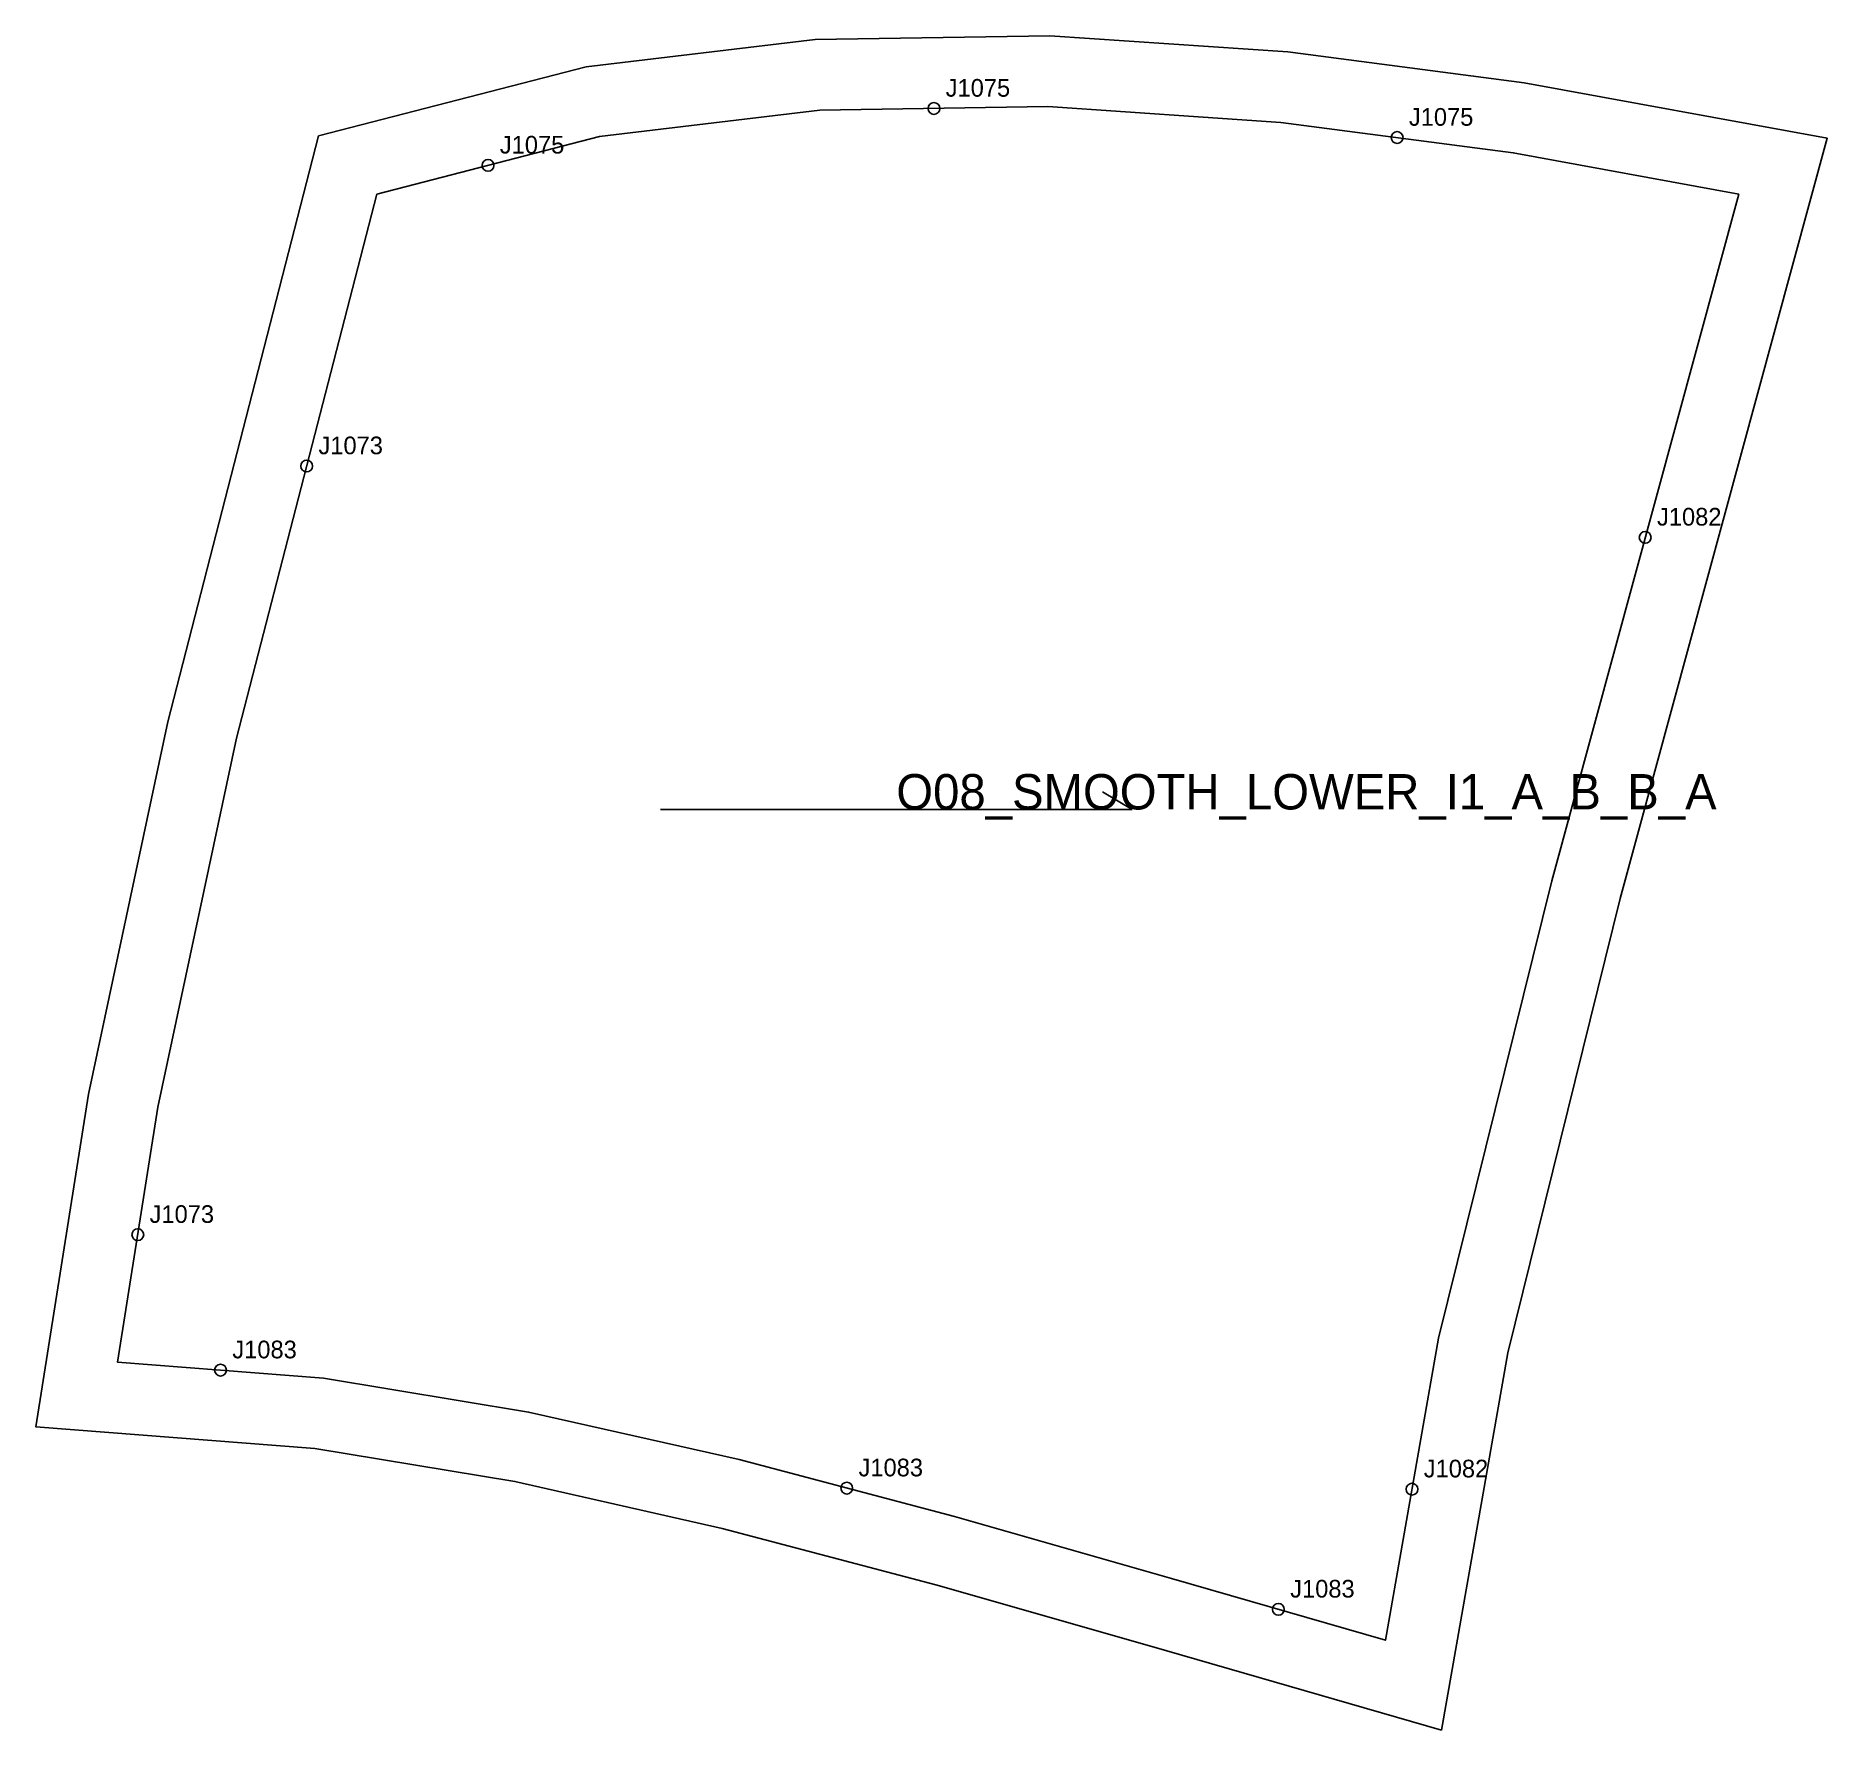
# Model space of a CAD drawing. Header units: millimetres. Extents: x -58 to 246, y -261 to 27.
import ezdxf

# ---------------------------------------------------------------- set-up
doc = ezdxf.new("R2010")
doc.units = ezdxf.units.MM
for name, color, linetype in [('CUT', 1, 'Continuous'), ('GRAIN', 3, 'Continuous'), ('LABEL', 7, 'Continuous'), ('NOTCH', 2, 'Continuous'), ('SEW', 5, 'Continuous')]:
    doc.layers.add(name, color=color, linetype=linetype)

msp = doc.modelspace()

# ---------------------------------------------------------------- linework, layer by layer
at = {"layer": 'CUT'}
msp.add_lwpolyline([(-9.85, 9.85), (35.54, 21.55), (74.35, 26.19), (114.14, 26.83), (154.54, 24.1), (194.63, 18.86), (246, 9.45), (210.91, -119.5), (191.83, -196.55), (180.58, -260.56), (131.47, -246.35), (94.81, -235.91), (58.59, -226.33), (23.45, -218.38), (-10.49, -212.76), (-57.82, -209.11), (-48.9, -152.7), (-35.44, -89.54), (-9.85, 9.85)], close=True, dxfattribs=at)
at = {"layer": 'GRAIN'}
for p, q in [((128.12, -104.39), (123.12, -101.39)), ((48.12, -104.39), (128.12, -104.39))]:
    msp.add_line(p, q, dxfattribs=at)
at = {"layer": 'NOTCH'}
for centre in [(94.5, 14.51), (173.06, 9.58), (18.88, 4.86), (-11.88, -46.14), (215.14, -58.24), (-40.52, -176.52), (-26.49, -199.49), (79.72, -219.51), (175.58, -219.69), (152.93, -240.07)]:
    msp.add_circle(centre, 1, dxfattribs=at)
at = {"layer": 'SEW'}
msp.add_lwpolyline([(0, 0), (37.76, 9.73), (75.16, 14.2), (113.83, 14.83), (153.36, 12.15), (192.77, 7), (230.99, 0), (199.3, -116.48), (180.08, -194.06), (171.07, -245.32), (134.78, -234.81), (97.99, -224.34), (61.45, -214.67), (25.76, -206.6), (-9.04, -200.84), (-43.94, -198.15), (-37.1, -154.89), (-23.76, -92.29)], close=True, dxfattribs=at)

# ---------------------------------------------------------------- texts
at = {"layer": 'LABEL'}
for s, height, p in [('J1075', 3, (96.5, 16.51)), ('J1075', 3, (175.06, 11.58)), ('J1075', 3, (20.88, 6.86)), ('J1073', 3, (-9.88, -44.14)), ('J1082', 3, (217.14, -56.24)), ('O08_SMOOTH_LOWER_I1_A_B_B_A', 6, (88.12, -104.39)), ('J1073', 3, (-38.52, -174.52)), ('J1083', 3, (-24.49, -197.49)), ('J1083', 3, (81.72, -217.51)), ('J1082', 3, (177.58, -217.69)), ('J1083', 3, (154.93, -238.07))]:
    msp.add_text(s, height=height, dxfattribs=at).set_placement(p)

doc.saveas('drawing.dxf')
